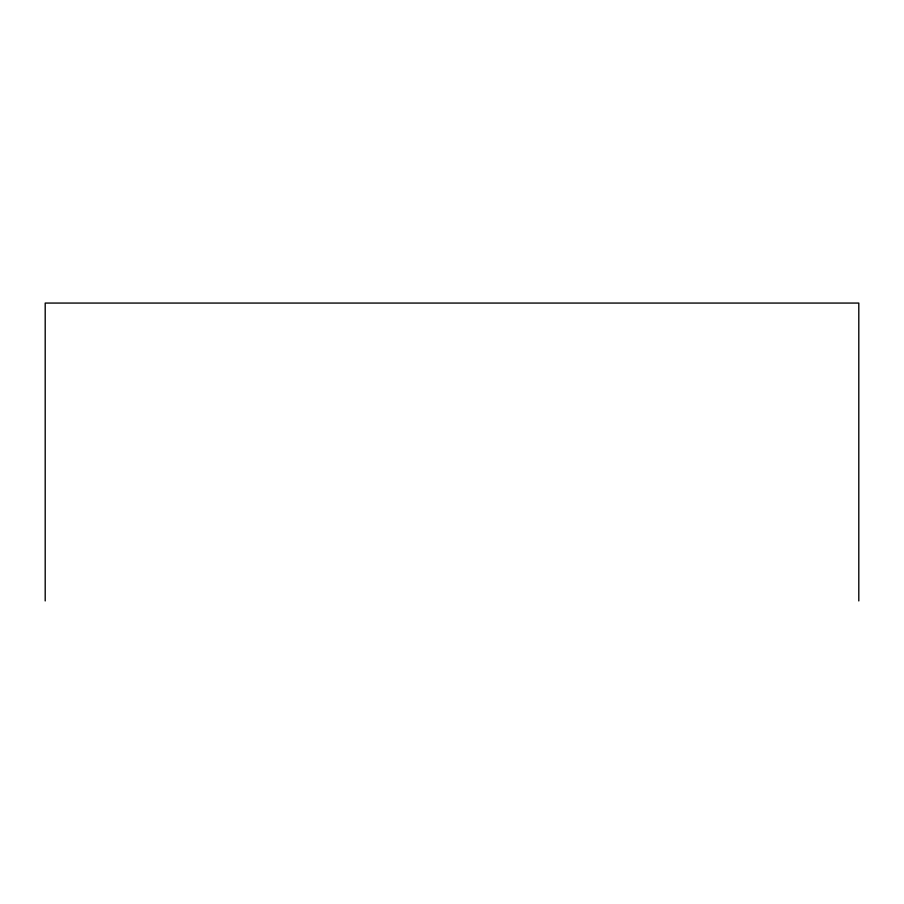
<?xml version="1.0" encoding="UTF-8"?>
<svg xmlns="http://www.w3.org/2000/svg" width="904" height="904" viewBox="0 0 904 904"><rect width="100%" height="100%" fill="white"/><g stroke="black" fill="none" stroke-linecap="round" stroke-linejoin="round"><path stroke-width="1.36" d="M858.8 600.934L858.8 303.066L45.2 303.066L45.2 600.934"/></g></svg>
